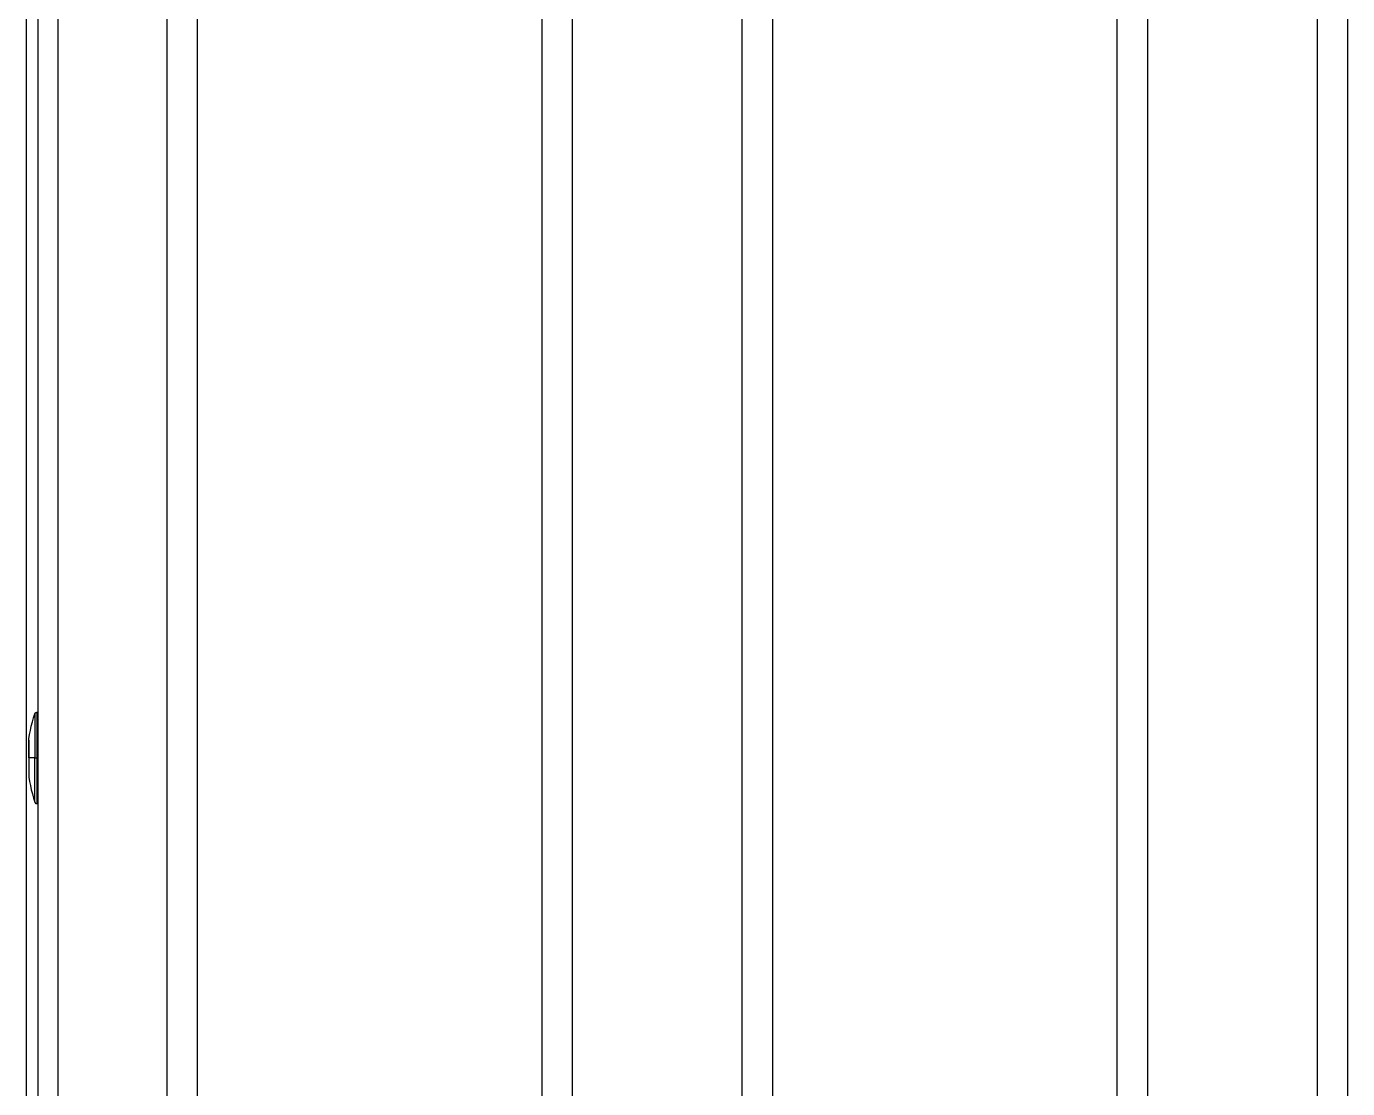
# Model space of a CAD drawing. Header units: millimetres. Extents: x -1283 to 2747, y -259 to 2557.
# Drawn here: x 1142.2 to 1272.4, y 1891.5 to 1996.2 of the extents above; entities that cross this region are included whole.
import ezdxf

# ---------------------------------------------------------------- set-up
doc = ezdxf.new("R2010")
doc.units = ezdxf.units.MM
doc.header["$MEASUREMENT"] = 0
doc.layers.add('Utwórz2D linie widoczne', color=7, linetype='Continuous', true_color=0x000000)

msp = doc.modelspace()

# ---------------------------------------------------------------- linework, layer by layer
at = {"layer": 'Utwórz2D linie widoczne'}
for p, q in [((1142.15, 1341.72), (1142.15, 2061.38)), ((1155.98, 2055.65), (1155.98, 1346.65)), ((1158.98, 2055.65), (1158.98, 1346.65)), ((1192.98, 1346.65), (1192.98, 2055.65)), ((1195.98, 1346.65), (1195.98, 2055.65)), ((1212.68, 2055.65), (1212.68, 1346.65)), ((1215.68, 2055.65), (1215.68, 1346.65)), ((1249.68, 1346.65), (1249.68, 2055.65)), ((1252.68, 1346.65), (1252.68, 2055.65)), ((1269.38, 2055.65), (1269.38, 1346.65)), ((1272.38, 2055.65), (1272.38, 1346.65)), ((1143.27, 2040.3), (1143.27, 1343.15)), ((1145.27, 1343.38), (1145.27, 2031.14)), ((1142.63, 1927.22), (1142.74, 1927.63)), ((1142.74, 1927.63), (1142.85, 1928.03)), ((1142.85, 1928.03), (1142.98, 1928.44)), ((1142.98, 1928.45), (1142.99, 1928.46)), ((1142.98, 1928.44), (1142.98, 1928.45)), ((1142.98, 1928.44), (1142.98, 1924.08)), ((1142.98, 1928.44), (1142.98, 1928.44)), ((1142.99, 1928.47), (1143, 1928.48)), ((1142.99, 1928.46), (1142.99, 1928.47)), ((1142.99, 1928.47), (1142.99, 1928.47)), ((1142.99, 1928.46), (1142.99, 1928.46)), ((1143, 1928.48), (1143, 1928.49)), ((1143, 1928.49), (1143.01, 1928.49)), ((1143.01, 1928.5), (1143.02, 1928.51)), ((1143.01, 1928.49), (1143.01, 1928.5)), ((1143.01, 1928.5), (1143.01, 1928.5)), ((1143.02, 1928.51), (1143.03, 1928.52)), ((1143.02, 1928.51), (1143.02, 1928.51)), ((1143.03, 1928.52), (1143.04, 1928.53)), ((1143.03, 1928.52), (1143.03, 1928.52)), ((1143.04, 1928.53), (1143.05, 1928.54)), ((1143.04, 1928.53), (1143.04, 1928.53)), ((1143.05, 1928.54), (1143.06, 1928.55)), ((1143.05, 1928.54), (1143.05, 1928.54)), ((1143.06, 1928.55), (1143.07, 1928.55)), ((1143.07, 1928.55), (1143.08, 1928.56)), ((1143.07, 1928.55), (1143.07, 1928.55)), ((1143.08, 1928.56), (1143.08, 1928.56)), ((1143.08, 1928.56), (1143.09, 1928.56)), ((1143.09, 1928.56), (1143.1, 1928.56)), ((1143.1, 1928.56), (1143.1, 1928.57)), ((1143.1, 1928.57), (1143.11, 1928.57)), ((1143.11, 1928.57), (1143.12, 1928.57)), ((1143.12, 1928.57), (1143.12, 1928.57)), ((1143.12, 1928.57), (1143.13, 1928.57)), ((1143.13, 1928.57), (1143.14, 1928.58)), ((1143.14, 1928.58), (1143.14, 1928.58)), ((1143.14, 1928.58), (1143.15, 1928.58)), ((1143.15, 1928.58), (1143.16, 1928.58)), ((1143.16, 1928.58), (1143.16, 1928.58)), ((1143.16, 1928.58), (1143.17, 1928.58)), ((1143.17, 1928.58), (1143.17, 1924.08)), ((1143.17, 1928.58), (1143.27, 1928.58)), ((1142.4, 1925.97), (1142.47, 1926.39)), ((1142.47, 1926.39), (1142.54, 1926.8)), ((1142.54, 1926.8), (1142.63, 1927.22)), ((1142.39, 1925.89), (1142.4, 1925.93)), ((1142.39, 1925.86), (1142.39, 1925.89)), ((1142.39, 1925.83), (1142.39, 1925.86)), ((1142.39, 1925.83), (1142.39, 1924.08)), ((1142.4, 1924.08), (1142.4, 1925.97)), ((1142.4, 1925.93), (1142.4, 1925.96)), ((1142.39, 1924.08), (1142.4, 1924.08)), ((1142.39, 1924.08), (1142.39, 1924.08)), ((1142.39, 1924.08), (1142.39, 1922.33)), ((1142.4, 1924.08), (1142.4, 1922.19)), ((1142.98, 1924.08), (1142.4, 1924.08)), ((1142.98, 1924.08), (1143.17, 1924.08)), ((1142.98, 1919.72), (1142.98, 1924.08)), ((1143.17, 1924.08), (1143.27, 1924.08)), ((1143.17, 1924.08), (1143.17, 1919.58)), ((1142.39, 1922.33), (1142.39, 1922.3)), ((1142.39, 1922.3), (1142.39, 1922.26)), ((1142.39, 1922.26), (1142.4, 1922.23)), ((1142.4, 1922.23), (1142.4, 1922.2)), ((1142.4, 1922.19), (1142.47, 1921.77)), ((1142.47, 1921.77), (1142.54, 1921.36)), ((1142.54, 1921.36), (1142.63, 1920.94)), ((1142.63, 1920.94), (1142.74, 1920.53)), ((1142.74, 1920.53), (1142.85, 1920.12)), ((1142.85, 1920.12), (1142.98, 1919.72)), ((1142.98, 1919.72), (1142.98, 1919.72)), ((1142.98, 1919.72), (1142.98, 1919.71)), ((1142.98, 1919.71), (1142.99, 1919.7)), ((1142.99, 1919.7), (1142.99, 1919.7)), ((1142.99, 1919.7), (1142.99, 1919.69)), ((1142.99, 1919.69), (1142.99, 1919.68)), ((1142.99, 1919.68), (1143, 1919.68)), ((1143, 1919.68), (1143, 1919.67)), ((1143, 1919.67), (1143.01, 1919.67)), ((1143.01, 1919.67), (1143.01, 1919.66)), ((1143.01, 1919.66), (1143.01, 1919.66)), ((1143.01, 1919.66), (1143.02, 1919.65)), ((1143.02, 1919.65), (1143.02, 1919.64)), ((1143.02, 1919.64), (1143.03, 1919.64)), ((1143.03, 1919.64), (1143.03, 1919.63)), ((1143.03, 1919.63), (1143.04, 1919.63)), ((1143.04, 1919.63), (1143.04, 1919.63)), ((1143.04, 1919.63), (1143.05, 1919.62)), ((1143.05, 1919.62), (1143.05, 1919.62)), ((1143.05, 1919.62), (1143.06, 1919.61)), ((1143.06, 1919.61), (1143.07, 1919.61)), ((1143.07, 1919.61), (1143.07, 1919.61)), ((1143.07, 1919.61), (1143.08, 1919.6)), ((1143.08, 1919.6), (1143.08, 1919.6)), ((1143.08, 1919.6), (1143.09, 1919.6)), ((1143.09, 1919.6), (1143.1, 1919.59)), ((1143.1, 1919.59), (1143.1, 1919.59)), ((1143.1, 1919.59), (1143.11, 1919.59)), ((1143.11, 1919.59), (1143.12, 1919.59)), ((1143.12, 1919.59), (1143.12, 1919.59)), ((1143.12, 1919.59), (1143.13, 1919.58)), ((1143.13, 1919.58), (1143.14, 1919.58)), ((1143.14, 1919.58), (1143.14, 1919.58)), ((1143.14, 1919.58), (1143.15, 1919.58)), ((1143.15, 1919.58), (1143.16, 1919.58)), ((1143.16, 1919.58), (1143.16, 1919.58)), ((1143.16, 1919.58), (1143.17, 1919.58)), ((1143.17, 1919.58), (1143.27, 1919.58))]:
    msp.add_line(p, q, dxfattribs=at)

doc.saveas('drawing.dxf')
